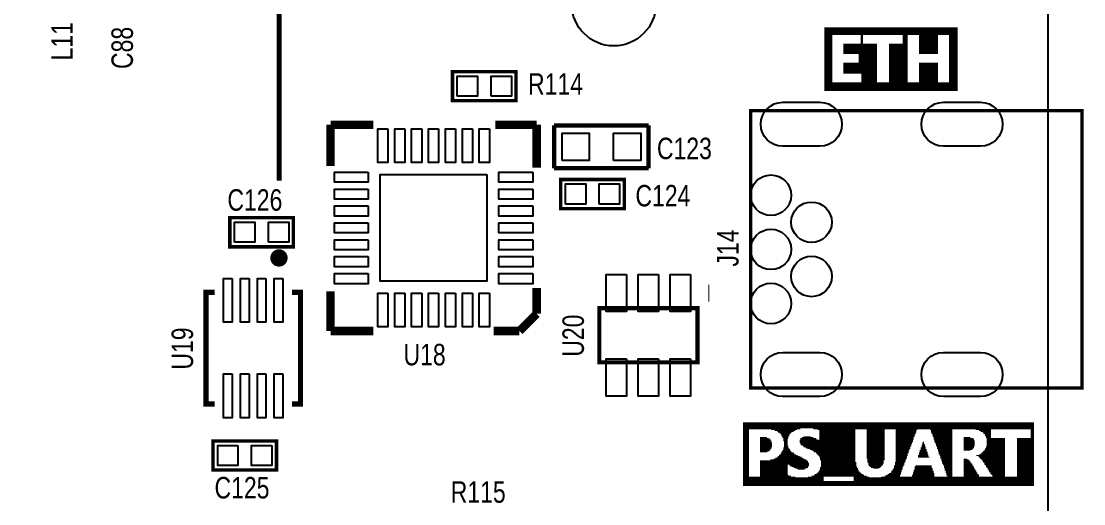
# Model space of a CAD drawing. Extents: x -92 to 135, y -31 to 116.
# Drawn here: x 103.7 to 135.11, y 36.03 to 50.3 of the extents above; entities that cross this region are included whole.
import ezdxf

# ---------------------------------------------------------------- set-up
doc = ezdxf.new("R2010")
doc.units = 0
for name, color, linetype in [('BG_OUTLINE', 2, 'CONTINUOUS'), ('MA_PEN3', 4, 'CONTINUOUS'), ('PG_SILKSCREEN_TOP', 5, 'CONTINUOUS'), ('PIN_TOP', 6, 'CONTINUOUS'), ('RD_SILKSCREEN_TOP', 7, 'CONTINUOUS')]:
    doc.layers.add(name, color=color, linetype=linetype)

msp = doc.modelspace()

# ---------------------------------------------------------------- linework, layer by layer
at = {"layer": 'BG_OUTLINE'}
msp.add_lwpolyline([(-91.76385, 79.8195), (98.226118, 79.8195), (130.236214, 79.8195), (134.049262, 79.8195), (134.049262, 22.216872), (128.969262, 22.216872), (128.969262, 12.770612), (134.049262, 12.770612), (134.049262, -18.579592), (130.236214, -18.579592), (98.226118, -18.579592), (49.035208, -18.579592, 1), (49.035208, -23.375874), (52.997608, -23.375874), (52.997608, -25.96007), (51.600608, -28.379674), (40.667686, -28.379674), (40.297608, -28.009596), (40.297608, -18.535396), (37.554408, -18.535396), (37.554408, -30.822138), (37.046154, -31.330392), (-33.161986, -31.330392)], format="xyb", dxfattribs=at)
at = {"layer": 'MA_PEN3', "const_width": 0.0254}
for points in [[(127.445262, 50.106072), (131.382262, 50.106072)], [(127.445262, 50.080672), (131.382262, 50.080672)], [(127.445262, 50.055272), (131.382262, 50.055272)], [(127.445262, 50.029872), (131.382262, 50.029872)], [(127.445262, 50.004472), (131.382262, 50.004472)], [(127.445262, 49.979072), (131.382262, 49.979072)], [(127.445262, 49.953672), (131.382262, 49.953672)], [(127.445262, 49.928272), (131.382262, 49.928272)], [(127.445262, 49.902872), (131.382262, 49.902872)], [(127.445262, 49.877472), (127.673862, 49.877472)], [(127.445262, 49.852072), (127.673862, 49.852072)], [(127.445262, 49.826672), (127.673862, 49.826672)], [(127.445262, 49.801272), (127.673862, 49.801272)], [(127.445262, 49.775872), (127.673862, 49.775872)], [(127.445262, 49.750472), (127.673862, 49.750472)], [(127.445262, 49.725072), (127.673862, 49.725072)], [(127.445262, 49.699672), (127.673862, 49.699672)], [(127.445262, 49.674272), (127.673862, 49.674272)], [(127.445262, 49.648872), (127.673862, 49.648872)], [(128.512062, 49.877472), (128.588262, 49.877472)], [(128.512062, 49.852072), (128.588262, 49.852072)], [(128.512062, 49.826672), (128.588262, 49.826672)], [(128.512062, 49.801272), (128.588262, 49.801272)], [(128.512062, 49.775872), (128.588262, 49.775872)], [(128.512062, 49.750472), (128.588262, 49.750472)], [(128.512062, 49.725072), (128.588262, 49.725072)], [(128.512062, 49.699672), (128.588262, 49.699672)], [(128.512062, 49.674272), (128.588262, 49.674272)], [(128.512062, 49.648872), (128.588262, 49.648872)], [(129.756662, 49.877472), (129.909062, 49.877472)], [(129.756662, 49.852072), (129.909062, 49.852072)], [(129.756662, 49.826672), (129.909062, 49.826672)], [(129.756662, 49.801272), (129.909062, 49.801272)], [(129.756662, 49.775872), (129.909062, 49.775872)], [(129.756662, 49.750472), (129.909062, 49.750472)], [(129.756662, 49.725072), (129.909062, 49.725072)], [(129.756662, 49.699672), (129.909062, 49.699672)], [(129.756662, 49.674272), (129.909062, 49.674272)], [(129.756662, 49.648872), (129.909062, 49.648872)], [(130.239262, 49.877472), (130.798062, 49.877472)], [(130.239262, 49.852072), (130.798062, 49.852072)], [(130.239262, 49.826672), (130.798062, 49.826672)], [(130.239262, 49.801272), (130.798062, 49.801272)], [(130.239262, 49.775872), (130.798062, 49.775872)], [(130.239262, 49.750472), (130.798062, 49.750472)], [(130.239262, 49.725072), (130.798062, 49.725072)], [(130.239262, 49.699672), (130.798062, 49.699672)], [(130.239262, 49.674272), (130.798062, 49.674272)], [(130.239262, 49.648872), (130.798062, 49.648872)], [(131.128262, 49.877472), (131.382262, 49.877472)], [(131.128262, 49.852072), (131.382262, 49.852072)], [(131.128262, 49.826672), (131.382262, 49.826672)], [(131.128262, 49.801272), (131.382262, 49.801272)], [(131.128262, 49.775872), (131.382262, 49.775872)], [(131.128262, 49.750472), (131.382262, 49.750472)], [(131.128262, 49.725072), (131.382262, 49.725072)], [(131.128262, 49.699672), (131.382262, 49.699672)], [(131.128262, 49.674272), (131.382262, 49.674272)], [(131.128262, 49.648872), (131.382262, 49.648872)], [(127.445262, 49.623472), (127.673862, 49.623472)], [(127.445262, 49.598072), (127.673862, 49.598072)], [(127.445262, 49.572672), (127.673862, 49.572672)], [(127.445262, 49.547272), (127.673862, 49.547272)], [(127.445262, 49.521872), (127.673862, 49.521872)], [(127.445262, 49.496472), (127.673862, 49.496472)], [(127.445262, 49.471072), (127.673862, 49.471072)], [(127.445262, 49.445672), (127.673862, 49.445672)], [(127.445262, 49.420272), (127.673862, 49.420272)], [(127.445262, 49.394872), (127.673862, 49.394872)], [(127.445262, 49.369472), (127.673862, 49.369472)], [(127.445262, 49.344072), (127.673862, 49.344072)], [(127.445262, 49.318672), (127.673862, 49.318672)], [(128.004062, 49.623472), (128.994662, 49.623472)], [(128.004062, 49.598072), (128.994662, 49.598072)], [(128.004062, 49.572672), (128.994662, 49.572672)], [(128.004062, 49.547272), (128.994662, 49.547272)], [(128.004062, 49.521872), (128.994662, 49.521872)], [(128.004062, 49.496472), (128.994662, 49.496472)], [(128.004062, 49.471072), (128.994662, 49.471072)], [(128.004062, 49.445672), (128.994662, 49.445672)], [(128.004062, 49.420272), (128.994662, 49.420272)], [(128.004062, 49.394872), (128.994662, 49.394872)], [(128.004062, 49.369472), (128.994662, 49.369472)], [(128.004062, 49.344072), (128.994662, 49.344072)], [(128.461262, 49.318672), (128.994662, 49.318672)], [(129.350262, 49.623472), (129.909062, 49.623472)], [(129.350262, 49.598072), (129.909062, 49.598072)], [(129.350262, 49.572672), (129.909062, 49.572672)], [(129.350262, 49.547272), (129.909062, 49.547272)], [(129.350262, 49.521872), (129.909062, 49.521872)], [(129.350262, 49.496472), (129.909062, 49.496472)], [(129.350262, 49.471072), (129.909062, 49.471072)], [(129.350262, 49.445672), (129.909062, 49.445672)], [(129.350262, 49.420272), (129.909062, 49.420272)], [(129.350262, 49.394872), (129.909062, 49.394872)], [(129.350262, 49.369472), (129.909062, 49.369472)], [(129.350262, 49.344072), (129.909062, 49.344072)], [(129.350262, 49.318672), (129.909062, 49.318672)], [(130.239262, 49.623472), (130.798062, 49.623472)], [(130.239262, 49.598072), (130.798062, 49.598072)], [(130.239262, 49.572672), (130.798062, 49.572672)], [(130.239262, 49.547272), (130.798062, 49.547272)], [(130.239262, 49.521872), (130.798062, 49.521872)], [(130.239262, 49.496472), (130.798062, 49.496472)], [(130.239262, 49.471072), (130.798062, 49.471072)], [(130.239262, 49.445672), (130.798062, 49.445672)], [(130.239262, 49.420272), (130.798062, 49.420272)], [(130.239262, 49.394872), (130.798062, 49.394872)], [(130.239262, 49.369472), (130.798062, 49.369472)], [(130.239262, 49.344072), (130.798062, 49.344072)], [(131.128262, 49.623472), (131.382262, 49.623472)], [(131.128262, 49.598072), (131.382262, 49.598072)], [(131.128262, 49.572672), (131.382262, 49.572672)], [(131.128262, 49.547272), (131.382262, 49.547272)], [(131.128262, 49.521872), (131.382262, 49.521872)], [(131.128262, 49.496472), (131.382262, 49.496472)], [(131.128262, 49.471072), (131.382262, 49.471072)], [(131.128262, 49.445672), (131.382262, 49.445672)], [(131.128262, 49.420272), (131.382262, 49.420272)], [(131.128262, 49.394872), (131.382262, 49.394872)], [(131.128262, 49.369472), (131.382262, 49.369472)], [(131.128262, 49.344072), (131.382262, 49.344072)], [(131.128262, 49.318672), (131.382262, 49.318672)], [(127.445262, 49.293272), (127.673862, 49.293272)], [(127.445262, 49.267872), (127.673862, 49.267872)], [(127.445262, 49.242472), (127.673862, 49.242472)], [(127.445262, 49.217072), (127.673862, 49.217072)], [(127.445262, 49.191672), (127.673862, 49.191672)], [(127.445262, 49.166272), (127.673862, 49.166272)], [(127.445262, 49.140872), (127.673862, 49.140872)], [(127.445262, 49.115472), (127.673862, 49.115472)], [(127.445262, 49.090072), (127.673862, 49.090072)], [(127.445262, 49.064672), (127.673862, 49.064672)], [(127.445262, 49.039272), (127.673862, 49.039272)], [(127.445262, 49.013872), (127.673862, 49.013872)], [(128.004062, 49.064672), (128.994662, 49.064672)], [(128.004062, 49.039272), (128.994662, 49.039272)], [(128.004062, 49.013872), (128.994662, 49.013872)], [(128.461262, 49.293272), (128.994662, 49.293272)], [(128.461262, 49.267872), (128.994662, 49.267872)], [(128.461262, 49.242472), (128.994662, 49.242472)], [(128.461262, 49.217072), (128.994662, 49.217072)], [(128.461262, 49.191672), (128.994662, 49.191672)], [(128.461262, 49.166272), (128.994662, 49.166272)], [(128.461262, 49.140872), (128.994662, 49.140872)], [(128.461262, 49.115472), (128.994662, 49.115472)], [(128.461262, 49.090072), (128.994662, 49.090072)], [(129.350262, 49.293272), (129.909062, 49.293272)], [(129.350262, 49.267872), (129.909062, 49.267872)], [(129.350262, 49.242472), (129.909062, 49.242472)], [(129.350262, 49.217072), (129.909062, 49.217072)], [(129.350262, 49.191672), (129.909062, 49.191672)], [(129.350262, 49.166272), (129.909062, 49.166272)], [(129.350262, 49.140872), (129.909062, 49.140872)], [(129.350262, 49.115472), (129.909062, 49.115472)], [(129.350262, 49.090072), (129.909062, 49.090072)], [(129.350262, 49.064672), (129.909062, 49.064672)], [(129.350262, 49.039272), (129.909062, 49.039272)], [(129.350262, 49.013872), (129.909062, 49.013872)], [(130.239262, 49.064672), (130.798062, 49.064672)], [(130.239262, 49.039272), (130.798062, 49.039272)], [(130.239262, 49.013872), (130.798062, 49.013872)], [(131.128262, 49.293272), (131.382262, 49.293272)], [(131.128262, 49.267872), (131.382262, 49.267872)], [(131.128262, 49.242472), (131.382262, 49.242472)], [(131.128262, 49.217072), (131.382262, 49.217072)], [(131.128262, 49.191672), (131.382262, 49.191672)], [(131.128262, 49.166272), (131.382262, 49.166272)], [(131.128262, 49.140872), (131.382262, 49.140872)], [(131.128262, 49.115472), (131.382262, 49.115472)], [(131.128262, 49.090072), (131.382262, 49.090072)], [(131.128262, 49.064672), (131.382262, 49.064672)], [(131.128262, 49.039272), (131.382262, 49.039272)], [(131.128262, 49.013872), (131.382262, 49.013872)], [(127.445262, 48.988472), (127.673862, 48.988472)], [(127.445262, 48.963072), (127.673862, 48.963072)], [(127.445262, 48.937672), (127.673862, 48.937672)], [(127.445262, 48.912272), (127.673862, 48.912272)], [(127.445262, 48.886872), (127.673862, 48.886872)], [(127.445262, 48.861472), (127.673862, 48.861472)], [(127.445262, 48.836072), (127.673862, 48.836072)], [(127.445262, 48.810672), (127.673862, 48.810672)], [(127.445262, 48.785272), (127.673862, 48.785272)], [(127.445262, 48.759872), (127.673862, 48.759872)], [(127.445262, 48.734472), (127.673862, 48.734472)], [(127.445262, 48.709072), (127.673862, 48.709072)], [(127.445262, 48.683672), (127.673862, 48.683672)], [(128.004062, 48.988472), (128.994662, 48.988472)], [(128.004062, 48.963072), (128.994662, 48.963072)], [(128.004062, 48.937672), (128.994662, 48.937672)], [(128.004062, 48.912272), (128.994662, 48.912272)], [(128.004062, 48.886872), (128.994662, 48.886872)], [(128.004062, 48.861472), (128.994662, 48.861472)], [(128.004062, 48.836072), (128.994662, 48.836072)], [(128.004062, 48.810672), (128.994662, 48.810672)], [(128.004062, 48.785272), (128.994662, 48.785272)], [(128.004062, 48.759872), (128.994662, 48.759872)], [(128.537462, 48.734472), (128.994662, 48.734472)], [(128.537462, 48.709072), (128.994662, 48.709072)], [(128.537462, 48.683672), (128.994662, 48.683672)], [(129.350262, 48.988472), (129.909062, 48.988472)], [(129.350262, 48.963072), (129.909062, 48.963072)], [(129.350262, 48.937672), (129.909062, 48.937672)], [(129.350262, 48.912272), (129.909062, 48.912272)], [(129.350262, 48.886872), (129.909062, 48.886872)], [(129.350262, 48.861472), (129.909062, 48.861472)], [(129.350262, 48.836072), (129.909062, 48.836072)], [(129.350262, 48.810672), (129.909062, 48.810672)], [(129.350262, 48.785272), (129.909062, 48.785272)], [(129.350262, 48.759872), (129.909062, 48.759872)], [(129.350262, 48.734472), (129.909062, 48.734472)], [(129.350262, 48.709072), (129.909062, 48.709072)], [(129.350262, 48.683672), (129.909062, 48.683672)], [(130.239262, 48.988472), (130.798062, 48.988472)], [(130.239262, 48.963072), (130.798062, 48.963072)], [(130.239262, 48.937672), (130.798062, 48.937672)], [(130.239262, 48.912272), (130.798062, 48.912272)], [(130.239262, 48.886872), (130.798062, 48.886872)], [(130.239262, 48.861472), (130.798062, 48.861472)], [(130.239262, 48.836072), (130.798062, 48.836072)], [(130.239262, 48.810672), (130.798062, 48.810672)], [(130.239262, 48.785272), (130.798062, 48.785272)], [(130.239262, 48.759872), (130.798062, 48.759872)], [(130.239262, 48.734472), (130.798062, 48.734472)], [(130.239262, 48.709072), (130.798062, 48.709072)], [(130.239262, 48.683672), (130.798062, 48.683672)], [(131.128262, 48.988472), (131.382262, 48.988472)], [(131.128262, 48.963072), (131.382262, 48.963072)], [(131.128262, 48.937672), (131.382262, 48.937672)], [(131.128262, 48.912272), (131.382262, 48.912272)], [(131.128262, 48.886872), (131.382262, 48.886872)], [(131.128262, 48.861472), (131.382262, 48.861472)], [(131.128262, 48.836072), (131.382262, 48.836072)], [(131.128262, 48.810672), (131.382262, 48.810672)], [(131.128262, 48.785272), (131.382262, 48.785272)], [(131.128262, 48.759872), (131.382262, 48.759872)], [(131.128262, 48.734472), (131.382262, 48.734472)], [(131.128262, 48.709072), (131.382262, 48.709072)], [(131.128262, 48.683672), (131.382262, 48.683672)], [(127.445262, 48.658272), (127.673862, 48.658272)], [(127.445262, 48.632872), (127.673862, 48.632872)], [(127.445262, 48.607472), (127.673862, 48.607472)], [(127.445262, 48.582072), (127.673862, 48.582072)], [(127.445262, 48.556672), (127.673862, 48.556672)], [(127.445262, 48.531272), (127.673862, 48.531272)], [(127.445262, 48.505872), (127.673862, 48.505872)], [(127.445262, 48.480472), (131.382262, 48.480472)], [(127.445262, 48.455072), (131.382262, 48.455072)], [(127.445262, 48.429672), (131.382262, 48.429672)], [(127.445262, 48.404272), (131.382262, 48.404272)], [(127.445262, 48.378872), (131.382262, 48.378872)], [(128.537462, 48.658272), (128.994662, 48.658272)], [(128.537462, 48.632872), (128.994662, 48.632872)], [(128.537462, 48.607472), (128.994662, 48.607472)], [(128.537462, 48.582072), (128.994662, 48.582072)], [(128.537462, 48.556672), (128.994662, 48.556672)], [(128.537462, 48.531272), (128.994662, 48.531272)], [(128.537462, 48.505872), (128.994662, 48.505872)], [(129.350262, 48.658272), (129.909062, 48.658272)], [(129.350262, 48.632872), (129.909062, 48.632872)], [(129.350262, 48.607472), (129.909062, 48.607472)], [(129.350262, 48.582072), (129.909062, 48.582072)], [(129.350262, 48.556672), (129.909062, 48.556672)], [(129.350262, 48.531272), (129.909062, 48.531272)], [(129.350262, 48.505872), (129.909062, 48.505872)], [(130.239262, 48.658272), (130.798062, 48.658272)], [(130.239262, 48.632872), (130.798062, 48.632872)], [(130.239262, 48.607472), (130.798062, 48.607472)], [(130.239262, 48.582072), (130.798062, 48.582072)], [(130.239262, 48.556672), (130.798062, 48.556672)], [(130.239262, 48.531272), (130.798062, 48.531272)], [(130.239262, 48.505872), (130.798062, 48.505872)], [(131.128262, 48.658272), (131.382262, 48.658272)], [(131.128262, 48.632872), (131.382262, 48.632872)], [(131.128262, 48.607472), (131.382262, 48.607472)], [(131.128262, 48.582072), (131.382262, 48.582072)], [(131.128262, 48.556672), (131.382262, 48.556672)], [(131.128262, 48.531272), (131.382262, 48.531272)], [(131.128262, 48.505872), (131.382262, 48.505872)], [(127.445262, 48.353472), (131.382262, 48.353472)], [(127.445262, 48.328072), (131.382262, 48.328072)], [(127.445262, 48.302672), (131.382262, 48.302672)], [(127.445262, 48.277272), (131.382262, 48.277272)], [(127.445262, 48.251872), (131.382262, 48.251872)], [(125.032262, 38.422072), (133.642862, 38.422072)], [(125.032262, 38.396672), (133.642862, 38.396672)], [(125.032262, 38.371272), (133.642862, 38.371272)], [(125.032262, 38.345872), (133.642862, 38.345872)], [(125.032262, 38.320472), (133.642862, 38.320472)], [(125.032262, 38.295072), (133.642862, 38.295072)], [(125.032262, 38.269672), (133.642862, 38.269672)], [(125.032262, 38.244272), (126.734062, 38.244272)], [(125.032262, 38.218872), (125.210062, 38.218872)], [(125.032262, 38.193472), (125.210062, 38.193472)], [(125.032262, 38.168072), (125.210062, 38.168072)], [(125.032262, 38.142672), (125.210062, 38.142672)], [(125.032262, 38.117272), (125.210062, 38.117272)], [(125.032262, 38.091872), (125.210062, 38.091872)], [(125.032262, 38.066472), (125.210062, 38.066472)], [(125.032262, 38.041072), (125.210062, 38.041072)], [(125.032262, 38.015672), (125.210062, 38.015672)], [(125.870462, 38.218872), (126.632462, 38.218872)], [(125.972062, 38.193472), (126.581662, 38.193472)], [(126.048262, 38.168072), (126.530862, 38.168072)], [(126.073662, 38.142672), (126.480062, 38.142672)], [(126.124462, 38.117272), (126.454662, 38.117272)], [(126.149862, 38.091872), (126.429262, 38.091872)], [(126.175262, 38.066472), (126.403862, 38.066472)], [(126.175262, 38.041072), (126.403862, 38.041072)], [(126.200662, 38.015672), (126.378462, 38.015672)], [(126.835662, 38.015672), (127.038862, 38.015672)], [(127.115062, 38.244272), (133.642862, 38.244272)], [(127.242062, 38.218872), (128.359662, 38.218872)], [(127.292862, 38.193472), (128.359662, 38.193472)], [(127.292862, 38.168072), (128.359662, 38.168072)], [(127.292862, 38.142672), (128.359662, 38.142672)], [(127.292862, 38.117272), (128.359662, 38.117272)], [(127.292862, 38.091872), (128.359662, 38.091872)], [(127.292862, 38.066472), (128.359662, 38.066472)], [(127.292862, 38.041072), (128.359662, 38.041072)], [(127.292862, 38.015672), (128.359662, 38.015672)], [(128.689862, 38.218872), (129.223262, 38.218872)], [(128.689862, 38.193472), (129.223262, 38.193472)], [(128.689862, 38.168072), (129.223262, 38.168072)], [(128.689862, 38.142672), (129.223262, 38.142672)], [(128.689862, 38.117272), (129.223262, 38.117272)], [(128.689862, 38.091872), (129.223262, 38.091872)], [(128.689862, 38.066472), (129.223262, 38.066472)], [(128.689862, 38.041072), (129.223262, 38.041072)], [(128.689862, 38.015672), (129.223262, 38.015672)], [(129.553462, 38.218872), (130.188462, 38.218872)], [(129.553462, 38.193472), (130.163062, 38.193472)], [(129.553462, 38.168072), (130.163062, 38.168072)], [(129.553462, 38.142672), (130.163062, 38.142672)], [(129.553462, 38.117272), (130.137662, 38.117272)], [(129.553462, 38.091872), (130.137662, 38.091872)], [(129.553462, 38.066472), (130.112262, 38.066472)], [(129.553462, 38.041072), (130.112262, 38.041072)], [(129.553462, 38.015672), (130.112262, 38.015672)], [(130.569462, 38.218872), (131.229862, 38.218872)], [(130.594862, 38.193472), (131.229862, 38.193472)], [(130.594862, 38.168072), (131.229862, 38.168072)], [(130.594862, 38.142672), (131.229862, 38.142672)], [(130.620262, 38.117272), (131.229862, 38.117272)], [(130.620262, 38.091872), (131.229862, 38.091872)], [(130.645662, 38.066472), (131.229862, 38.066472)], [(130.645662, 38.041072), (131.229862, 38.041072)], [(130.645662, 38.015672), (131.229862, 38.015672)], [(131.915662, 38.218872), (132.372862, 38.218872)], [(132.017262, 38.193472), (132.372862, 38.193472)], [(132.068062, 38.168072), (132.372862, 38.168072)], [(132.118862, 38.142672), (132.372862, 38.142672)], [(132.144262, 38.117272), (132.372862, 38.117272)], [(132.169662, 38.091872), (132.372862, 38.091872)], [(132.195062, 38.066472), (132.372862, 38.066472)], [(132.195062, 38.041072), (132.372862, 38.041072)], [(132.220462, 38.015672), (132.372862, 38.015672)], [(133.541262, 38.218872), (133.642862, 38.218872)], [(133.541262, 38.193472), (133.642862, 38.193472)], [(133.541262, 38.168072), (133.642862, 38.168072)], [(133.541262, 38.142672), (133.642862, 38.142672)], [(133.541262, 38.117272), (133.642862, 38.117272)], [(133.541262, 38.091872), (133.642862, 38.091872)], [(133.541262, 38.066472), (133.642862, 38.066472)], [(133.541262, 38.041072), (133.642862, 38.041072)], [(133.541262, 38.015672), (133.642862, 38.015672)], [(125.032262, 37.990272), (125.210062, 37.990272)], [(125.032262, 37.964872), (125.210062, 37.964872)], [(125.032262, 37.939472), (125.210062, 37.939472)], [(125.032262, 37.914072), (125.210062, 37.914072)], [(125.032262, 37.888672), (125.210062, 37.888672)], [(125.032262, 37.863272), (125.210062, 37.863272)], [(125.032262, 37.837872), (125.210062, 37.837872)], [(125.032262, 37.812472), (125.210062, 37.812472)], [(125.032262, 37.787072), (125.210062, 37.787072)], [(125.032262, 37.761672), (125.210062, 37.761672)], [(125.032262, 37.736272), (125.210062, 37.736272)], [(125.032262, 37.710872), (125.210062, 37.710872)], [(125.540262, 37.990272), (125.743462, 37.990272)], [(125.540262, 37.964872), (125.794262, 37.964872)], [(125.540262, 37.939472), (125.845062, 37.939472)], [(125.540262, 37.914072), (125.845062, 37.914072)], [(125.540262, 37.888672), (125.870462, 37.888672)], [(125.540262, 37.863272), (125.870462, 37.863272)], [(125.540262, 37.837872), (125.895862, 37.837872)], [(125.540262, 37.812472), (125.895862, 37.812472)], [(125.540262, 37.787072), (125.895862, 37.787072)], [(125.540262, 37.761672), (125.895862, 37.761672)], [(125.540262, 37.736272), (125.895862, 37.736272)], [(125.540262, 37.710872), (125.895862, 37.710872)], [(126.200662, 37.990272), (126.378462, 37.990272)], [(126.226062, 37.964872), (126.378462, 37.964872)], [(126.226062, 37.939472), (126.353062, 37.939472)], [(126.226062, 37.914072), (126.353062, 37.914072)], [(126.226062, 37.888672), (126.353062, 37.888672)], [(126.251462, 37.863272), (126.353062, 37.863272)], [(126.251462, 37.837872), (126.353062, 37.837872)], [(126.251462, 37.812472), (126.353062, 37.812472)], [(126.251462, 37.787072), (126.353062, 37.787072)], [(126.251462, 37.761672), (126.353062, 37.761672)], [(126.251462, 37.736272), (126.378462, 37.736272)], [(126.251462, 37.710872), (126.378462, 37.710872)], [(126.708662, 37.914072), (128.359662, 37.914072)], [(126.708662, 37.888672), (128.359662, 37.888672)], [(126.708662, 37.863272), (128.359662, 37.863272)], [(126.708662, 37.837872), (128.359662, 37.837872)], [(126.734062, 37.964872), (127.191262, 37.964872)], [(126.734062, 37.939472), (127.216662, 37.939472)], [(126.734062, 37.812472), (128.359662, 37.812472)], [(126.734062, 37.787072), (128.359662, 37.787072)], [(126.759462, 37.761672), (128.359662, 37.761672)], [(126.784862, 37.990272), (127.115062, 37.990272)], [(126.810262, 37.736272), (128.359662, 37.736272)], [(126.835662, 37.710872), (128.359662, 37.710872)], [(127.292862, 37.990272), (128.359662, 37.990272)], [(127.292862, 37.964872), (128.359662, 37.964872)], [(127.292862, 37.939472), (128.359662, 37.939472)], [(128.689862, 37.990272), (129.223262, 37.990272)], [(128.689862, 37.964872), (129.223262, 37.964872)], [(128.689862, 37.939472), (129.223262, 37.939472)], [(128.689862, 37.914072), (129.223262, 37.914072)], [(128.689862, 37.888672), (129.223262, 37.888672)], [(128.689862, 37.863272), (129.223262, 37.863272)], [(128.689862, 37.837872), (129.223262, 37.837872)], [(128.689862, 37.812472), (129.223262, 37.812472)], [(128.689862, 37.787072), (129.223262, 37.787072)], [(128.689862, 37.761672), (129.223262, 37.761672)], [(128.689862, 37.736272), (129.223262, 37.736272)], [(128.689862, 37.710872), (129.223262, 37.710872)], [(129.553462, 37.990272), (130.086862, 37.990272)], [(129.553462, 37.964872), (130.086862, 37.964872)], [(129.553462, 37.939472), (130.086862, 37.939472)], [(129.553462, 37.914072), (130.061462, 37.914072)], [(129.553462, 37.888672), (130.061462, 37.888672)], [(129.553462, 37.863272), (130.061462, 37.863272)], [(129.553462, 37.837872), (130.036062, 37.837872)], [(129.553462, 37.812472), (130.036062, 37.812472)], [(129.553462, 37.787072), (130.010662, 37.787072)], [(129.553462, 37.761672), (130.010662, 37.761672)], [(129.553462, 37.736272), (130.010662, 37.736272)], [(129.553462, 37.710872), (129.985262, 37.710872)], [(130.315462, 37.761672), (130.417062, 37.761672)], [(130.315462, 37.736272), (130.417062, 37.736272)], [(130.315462, 37.710872), (130.442462, 37.710872)], [(130.340862, 37.837872), (130.391662, 37.837872)], [(130.340862, 37.812472), (130.391662, 37.812472)], [(130.340862, 37.787072), (130.417062, 37.787072)], [(130.366262, 37.863272), (130.391662, 37.863272)], [(130.671062, 37.990272), (131.229862, 37.990272)], [(130.671062, 37.964872), (131.229862, 37.964872)], [(130.671062, 37.939472), (131.229862, 37.939472)], [(130.696462, 37.914072), (131.229862, 37.914072)], [(130.696462, 37.888672), (131.229862, 37.888672)], [(130.696462, 37.863272), (131.229862, 37.863272)], [(130.721862, 37.837872), (131.229862, 37.837872)], [(130.721862, 37.812472), (131.229862, 37.812472)], [(130.747262, 37.787072), (131.229862, 37.787072)], [(130.747262, 37.761672), (131.229862, 37.761672)], [(130.747262, 37.736272), (131.229862, 37.736272)], [(130.772662, 37.710872), (131.229862, 37.710872)], [(131.560062, 37.990272), (131.763262, 37.990272)], [(131.560062, 37.964872), (131.839462, 37.964872)], [(131.560062, 37.939472), (131.864862, 37.939472)], [(131.560062, 37.914072), (131.864862, 37.914072)], [(131.560062, 37.888672), (131.890262, 37.888672)], [(131.560062, 37.863272), (131.890262, 37.863272)], [(131.560062, 37.837872), (131.890262, 37.837872)], [(131.560062, 37.812472), (131.890262, 37.812472)], [(131.560062, 37.787072), (131.890262, 37.787072)], [(131.560062, 37.761672), (131.890262, 37.761672)], [(131.560062, 37.736272), (131.890262, 37.736272)], [(131.560062, 37.710872), (131.864862, 37.710872)], [(132.220462, 37.990272), (132.372862, 37.990272)], [(132.220462, 37.710872), (132.779262, 37.710872)], [(132.245862, 37.964872), (132.779262, 37.964872)], [(132.245862, 37.939472), (132.779262, 37.939472)], [(132.245862, 37.914072), (132.779262, 37.914072)], [(132.245862, 37.888672), (132.779262, 37.888672)], [(132.245862, 37.863272), (132.779262, 37.863272)], [(132.245862, 37.837872), (132.779262, 37.837872)], [(132.245862, 37.812472), (132.779262, 37.812472)], [(132.245862, 37.787072), (132.779262, 37.787072)], [(132.245862, 37.761672), (132.779262, 37.761672)], [(132.245862, 37.736272), (132.779262, 37.736272)], [(133.134862, 37.964872), (133.642862, 37.964872)], [(133.134862, 37.939472), (133.642862, 37.939472)], [(133.134862, 37.914072), (133.642862, 37.914072)], [(133.134862, 37.888672), (133.642862, 37.888672)], [(133.134862, 37.863272), (133.642862, 37.863272)], [(133.134862, 37.837872), (133.642862, 37.837872)], [(133.134862, 37.812472), (133.642862, 37.812472)], [(133.134862, 37.787072), (133.642862, 37.787072)], [(133.134862, 37.761672), (133.642862, 37.761672)], [(133.134862, 37.736272), (133.642862, 37.736272)], [(133.134862, 37.710872), (133.642862, 37.710872)], [(133.541262, 37.990272), (133.642862, 37.990272)], [(125.032262, 37.685472), (125.210062, 37.685472)], [(125.032262, 37.660072), (125.210062, 37.660072)], [(125.032262, 37.634672), (125.210062, 37.634672)], [(125.032262, 37.609272), (125.210062, 37.609272)], [(125.032262, 37.583872), (125.210062, 37.583872)], [(125.032262, 37.558472), (125.210062, 37.558472)], [(125.032262, 37.533072), (125.210062, 37.533072)], [(125.032262, 37.507672), (125.210062, 37.507672)], [(125.032262, 37.482272), (125.210062, 37.482272)], [(125.032262, 37.456872), (125.210062, 37.456872)], [(125.032262, 37.431472), (125.210062, 37.431472)], [(125.032262, 37.406072), (125.210062, 37.406072)], [(125.032262, 37.380672), (125.210062, 37.380672)], [(125.540262, 37.685472), (125.870462, 37.685472)], [(125.540262, 37.660072), (125.870462, 37.660072)], [(125.540262, 37.634672), (125.845062, 37.634672)], [(125.540262, 37.609272), (125.845062, 37.609272)], [(125.540262, 37.583872), (125.794262, 37.583872)], [(125.540262, 37.558472), (125.743462, 37.558472)], [(125.997462, 37.380672), (126.810262, 37.380672)], [(126.048262, 37.406072), (126.759462, 37.406072)], [(126.073662, 37.431472), (126.708662, 37.431472)], [(126.099062, 37.456872), (126.657862, 37.456872)], [(126.124462, 37.482272), (126.607062, 37.482272)], [(126.149862, 37.507672), (126.556262, 37.507672)], [(126.175262, 37.558472), (126.480062, 37.558472)], [(126.175262, 37.533072), (126.530862, 37.533072)], [(126.200662, 37.609272), (126.429262, 37.609272)], [(126.200662, 37.583872), (126.454662, 37.583872)], [(126.226062, 37.685472), (126.378462, 37.685472)], [(126.226062, 37.660072), (126.403862, 37.660072)], [(126.226062, 37.634672), (126.429262, 37.634672)], [(126.886462, 37.685472), (128.359662, 37.685472)], [(126.937262, 37.660072), (128.359662, 37.660072)], [(127.013462, 37.634672), (128.359662, 37.634672)], [(127.064262, 37.609272), (128.359662, 37.609272)], [(127.115062, 37.583872), (128.359662, 37.583872)], [(127.140462, 37.558472), (128.359662, 37.558472)], [(127.191262, 37.533072), (128.359662, 37.533072)], [(127.216662, 37.507672), (128.359662, 37.507672)], [(127.242062, 37.482272), (128.359662, 37.482272)], [(127.267462, 37.456872), (128.359662, 37.456872)], [(127.292862, 37.431472), (128.359662, 37.431472)], [(127.292862, 37.406072), (128.359662, 37.406072)], [(127.318262, 37.380672), (128.359662, 37.380672)], [(128.689862, 37.685472), (129.223262, 37.685472)], [(128.689862, 37.660072), (129.223262, 37.660072)], [(128.689862, 37.634672), (129.223262, 37.634672)], [(128.689862, 37.609272), (129.223262, 37.609272)], [(128.689862, 37.583872), (129.223262, 37.583872)], [(128.689862, 37.558472), (129.223262, 37.558472)], [(128.689862, 37.533072), (129.223262, 37.533072)], [(128.689862, 37.507672), (129.223262, 37.507672)], [(128.689862, 37.482272), (129.223262, 37.482272)], [(128.689862, 37.456872), (129.223262, 37.456872)], [(128.689862, 37.431472), (129.223262, 37.431472)], [(128.689862, 37.406072), (129.223262, 37.406072)], [(128.689862, 37.380672), (129.223262, 37.380672)], [(129.553462, 37.685472), (129.985262, 37.685472)], [(129.553462, 37.660072), (129.985262, 37.660072)], [(129.553462, 37.634672), (129.959862, 37.634672)], [(129.553462, 37.609272), (129.959862, 37.609272)], [(129.553462, 37.583872), (129.934462, 37.583872)], [(129.553462, 37.558472), (129.934462, 37.558472)], [(129.553462, 37.533072), (129.934462, 37.533072)], [(129.553462, 37.507672), (129.909062, 37.507672)], [(129.553462, 37.482272), (129.909062, 37.482272)], [(129.553462, 37.456872), (129.909062, 37.456872)], [(129.553462, 37.431472), (129.883662, 37.431472)], [(129.553462, 37.406072), (129.883662, 37.406072)], [(129.553462, 37.380672), (129.883662, 37.380672)], [(130.213862, 37.456872), (130.518662, 37.456872)], [(130.213862, 37.431472), (130.518662, 37.431472)], [(130.213862, 37.406072), (130.544062, 37.406072)], [(130.239262, 37.533072), (130.493262, 37.533072)], [(130.239262, 37.507672), (130.493262, 37.507672)], [(130.239262, 37.482272), (130.518662, 37.482272)], [(130.264662, 37.609272), (130.467862, 37.609272)], [(130.264662, 37.583872), (130.467862, 37.583872)], [(130.264662, 37.558472), (130.493262, 37.558472)], [(130.290062, 37.685472), (130.442462, 37.685472)], [(130.290062, 37.660072), (130.442462, 37.660072)], [(130.290062, 37.634672), (130.467862, 37.634672)], [(130.772662, 37.685472), (131.229862, 37.685472)], [(130.772662, 37.660072), (131.229862, 37.660072)], [(130.798062, 37.634672), (131.229862, 37.634672)], [(130.798062, 37.609272), (131.229862, 37.609272)], [(130.798062, 37.583872), (131.229862, 37.583872)], [(130.823462, 37.558472), (131.229862, 37.558472)], [(130.823462, 37.533072), (131.229862, 37.533072)], [(130.823462, 37.507672), (131.229862, 37.507672)], [(130.848862, 37.482272), (131.229862, 37.482272)], [(130.848862, 37.456872), (131.229862, 37.456872)], [(130.874262, 37.431472), (131.229862, 37.431472)], [(130.874262, 37.406072), (131.229862, 37.406072)], [(130.874262, 37.380672), (131.229862, 37.380672)], [(131.560062, 37.685472), (131.864862, 37.685472)], [(131.560062, 37.660072), (131.839462, 37.660072)], [(131.560062, 37.634672), (131.814062, 37.634672)], [(131.560062, 37.609272), (131.763262, 37.609272)], [(131.941062, 37.456872), (132.779262, 37.456872)], [(131.991862, 37.431472), (132.779262, 37.431472)], [(132.017262, 37.482272), (132.779262, 37.482272)], [(132.017262, 37.406072), (132.779262, 37.406072)], [(132.042662, 37.380672), (132.779262, 37.380672)], [(132.068062, 37.507672), (132.779262, 37.507672)], [(132.093462, 37.533072), (132.779262, 37.533072)], [(132.118862, 37.558472), (132.779262, 37.558472)], [(132.144262, 37.583872), (132.779262, 37.583872)], [(132.169662, 37.609272), (132.779262, 37.609272)], [(132.195062, 37.660072), (132.779262, 37.660072)], [(132.195062, 37.634672), (132.779262, 37.634672)], [(132.220462, 37.685472), (132.779262, 37.685472)], [(133.134862, 37.685472), (133.642862, 37.685472)], [(133.134862, 37.660072), (133.642862, 37.660072)], [(133.134862, 37.634672), (133.642862, 37.634672)], [(133.134862, 37.609272), (133.642862, 37.609272)], [(133.134862, 37.583872), (133.642862, 37.583872)], [(133.134862, 37.558472), (133.642862, 37.558472)], [(133.134862, 37.533072), (133.642862, 37.533072)], [(133.134862, 37.507672), (133.642862, 37.507672)], [(133.134862, 37.482272), (133.642862, 37.482272)], [(133.134862, 37.456872), (133.642862, 37.456872)], [(133.134862, 37.431472), (133.642862, 37.431472)], [(133.134862, 37.406072), (133.642862, 37.406072)], [(133.134862, 37.380672), (133.642862, 37.380672)], [(125.032262, 37.355272), (125.210062, 37.355272)], [(125.032262, 37.329872), (125.210062, 37.329872)], [(125.032262, 37.304472), (125.210062, 37.304472)], [(125.032262, 37.279072), (125.210062, 37.279072)], [(125.032262, 37.253672), (125.210062, 37.253672)], [(125.032262, 37.228272), (125.210062, 37.228272)], [(125.032262, 37.202872), (125.210062, 37.202872)], [(125.032262, 37.177472), (125.210062, 37.177472)], [(125.032262, 37.152072), (125.210062, 37.152072)], [(125.032262, 37.126672), (125.210062, 37.126672)], [(125.032262, 37.101272), (125.210062, 37.101272)], [(125.032262, 37.075872), (125.210062, 37.075872)], [(125.540262, 37.304472), (126.937262, 37.304472)], [(125.540262, 37.279072), (126.962662, 37.279072)], [(125.540262, 37.253672), (126.962662, 37.253672)], [(125.540262, 37.228272), (126.988062, 37.228272)], [(125.540262, 37.202872), (126.988062, 37.202872)], [(125.540262, 37.177472), (126.353062, 37.177472)], [(125.540262, 37.152072), (126.353062, 37.152072)], [(125.540262, 37.126672), (126.353062, 37.126672)], [(125.540262, 37.101272), (126.353062, 37.101272)], [(125.540262, 37.075872), (126.353062, 37.075872)], [(125.845062, 37.329872), (126.911862, 37.329872)], [(125.946662, 37.355272), (126.861062, 37.355272)], [(126.403862, 37.177472), (126.988062, 37.177472)], [(126.429262, 37.152072), (126.988062, 37.152072)], [(126.480062, 37.126672), (126.962662, 37.126672)], [(126.530862, 37.101272), (126.962662, 37.101272)], [(126.581662, 37.075872), (126.911862, 37.075872)], [(127.318262, 37.355272), (128.359662, 37.355272)], [(127.318262, 37.329872), (128.359662, 37.329872)], [(127.318262, 37.101272), (128.410462, 37.101272)], [(127.318262, 37.075872), (128.435862, 37.075872)], [(127.343662, 37.304472), (128.359662, 37.304472)], [(127.343662, 37.279072), (128.359662, 37.279072)], [(127.343662, 37.253672), (128.385062, 37.253672)], [(127.343662, 37.228272), (128.385062, 37.228272)], [(127.343662, 37.202872), (128.385062, 37.202872)], [(127.343662, 37.177472), (128.385062, 37.177472)], [(127.343662, 37.152072), (128.385062, 37.152072)], [(127.343662, 37.126672), (128.410462, 37.126672)], [(128.715262, 37.355272), (129.223262, 37.355272)], [(128.715262, 37.329872), (129.223262, 37.329872)], [(128.715262, 37.304472), (129.197862, 37.304472)], [(128.715262, 37.279072), (129.197862, 37.279072)], [(128.715262, 37.253672), (129.197862, 37.253672)], [(128.740662, 37.228272), (129.197862, 37.228272)], [(128.740662, 37.202872), (129.172462, 37.202872)], [(128.740662, 37.177472), (129.172462, 37.177472)], [(128.766062, 37.152072), (129.147062, 37.152072)], [(128.791462, 37.126672), (129.121662, 37.126672)], [(128.816862, 37.101272), (129.096262, 37.101272)], [(128.893062, 37.075872), (129.045462, 37.075872)], [(129.477262, 37.075872), (129.756662, 37.075872)], [(129.502662, 37.152072), (129.782062, 37.152072)], [(129.502662, 37.126672), (129.782062, 37.126672)], [(129.502662, 37.101272), (129.756662, 37.101272)], [(129.528062, 37.253672), (129.832862, 37.253672)], [(129.528062, 37.228272), (129.807462, 37.228272)], [(129.528062, 37.202872), (129.807462, 37.202872)], [(129.528062, 37.177472), (129.807462, 37.177472)], [(129.553462, 37.355272), (129.858262, 37.355272)], [(129.553462, 37.329872), (129.858262, 37.329872)], [(129.553462, 37.304472), (129.832862, 37.304472)], [(129.553462, 37.279072), (129.832862, 37.279072)], [(130.112262, 37.126672), (130.620262, 37.126672)], [(130.112262, 37.101272), (130.620262, 37.101272)], [(130.112262, 37.075872), (130.645662, 37.075872)], [(130.137662, 37.152072), (130.620262, 37.152072)], [(130.899662, 37.355272), (131.229862, 37.355272)], [(130.899662, 37.329872), (131.229862, 37.329872)], [(130.899662, 37.304472), (131.229862, 37.304472)], [(130.925062, 37.279072), (131.229862, 37.279072)], [(130.925062, 37.253672), (131.229862, 37.253672)], [(130.925062, 37.228272), (131.229862, 37.228272)], [(130.950462, 37.202872), (131.229862, 37.202872)], [(130.950462, 37.177472), (131.229862, 37.177472)], [(130.975862, 37.152072), (131.229862, 37.152072)], [(130.975862, 37.126672), (131.229862, 37.126672)], [(130.975862, 37.101272), (131.229862, 37.101272)], [(131.001262, 37.075872), (131.229862, 37.075872)], [(131.560062, 37.355272), (131.661662, 37.355272)], [(131.560062, 37.329872), (131.712462, 37.329872)], [(131.560062, 37.304472), (131.737862, 37.304472)], [(131.560062, 37.279072), (131.763262, 37.279072)], [(131.560062, 37.253672), (131.763262, 37.253672)], [(131.560062, 37.228272), (131.788662, 37.228272)], [(131.560062, 37.202872), (131.814062, 37.202872)], [(131.560062, 37.177472), (131.814062, 37.177472)], [(131.560062, 37.152072), (131.839462, 37.152072)], [(131.560062, 37.126672), (131.864862, 37.126672)], [(131.560062, 37.101272), (131.864862, 37.101272)], [(131.560062, 37.075872), (131.890262, 37.075872)], [(132.068062, 37.355272), (132.779262, 37.355272)], [(132.093462, 37.329872), (132.779262, 37.329872)], [(132.118862, 37.304472), (132.779262, 37.304472)], [(132.118862, 37.279072), (132.779262, 37.279072)], [(132.144262, 37.253672), (132.779262, 37.253672)], [(132.169662, 37.228272), (132.779262, 37.228272)], [(132.169662, 37.202872), (132.779262, 37.202872)], [(132.195062, 37.177472), (132.779262, 37.177472)], [(132.220462, 37.152072), (132.779262, 37.152072)], [(132.220462, 37.126672), (132.779262, 37.126672)], [(132.245862, 37.101272), (132.779262, 37.101272)], [(132.271262, 37.075872), (132.779262, 37.075872)], [(133.134862, 37.355272), (133.642862, 37.355272)], [(133.134862, 37.329872), (133.642862, 37.329872)], [(133.134862, 37.304472), (133.642862, 37.304472)], [(133.134862, 37.279072), (133.642862, 37.279072)], [(133.134862, 37.253672), (133.642862, 37.253672)], [(133.134862, 37.228272), (133.642862, 37.228272)], [(133.134862, 37.202872), (133.642862, 37.202872)], [(133.134862, 37.177472), (133.642862, 37.177472)], [(133.134862, 37.152072), (133.642862, 37.152072)], [(133.134862, 37.126672), (133.642862, 37.126672)], [(133.134862, 37.101272), (133.642862, 37.101272)], [(133.134862, 37.075872), (133.642862, 37.075872)], [(125.032262, 37.050472), (125.210062, 37.050472)], [(125.032262, 37.025072), (125.210062, 37.025072)], [(125.032262, 36.999672), (125.210062, 36.999672)], [(125.032262, 36.974272), (125.210062, 36.974272)], [(125.032262, 36.948872), (125.210062, 36.948872)], [(125.032262, 36.923472), (125.210062, 36.923472)], [(125.032262, 36.898072), (125.210062, 36.898072)], [(125.032262, 36.872672), (125.210062, 36.872672)], [(125.032262, 36.847272), (125.210062, 36.847272)], [(125.032262, 36.821872), (126.581662, 36.821872)], [(125.032262, 36.796472), (127.419862, 36.796472)], [(125.032262, 36.771072), (127.419862, 36.771072)], [(125.032262, 36.745672), (127.419862, 36.745672)], [(125.540262, 37.050472), (126.353062, 37.050472)], [(125.540262, 37.025072), (126.353062, 37.025072)], [(125.540262, 36.999672), (126.353062, 36.999672)], [(125.540262, 36.974272), (126.353062, 36.974272)], [(125.540262, 36.948872), (126.353062, 36.948872)], [(125.540262, 36.923472), (126.353062, 36.923472)], [(125.540262, 36.898072), (126.353062, 36.898072)], [(125.540262, 36.872672), (126.378462, 36.872672)], [(125.540262, 36.847272), (126.454662, 36.847272)], [(126.657862, 37.050472), (126.861062, 37.050472)], [(126.962662, 36.821872), (127.419862, 36.821872)], [(127.064262, 36.847272), (128.689862, 36.847272)], [(127.140462, 36.872672), (128.613662, 36.872672)], [(127.165862, 36.898072), (128.588262, 36.898072)], [(127.216662, 36.923472), (128.537462, 36.923472)], [(127.242062, 36.948872), (128.512062, 36.948872)], [(127.267462, 36.974272), (128.486662, 36.974272)], [(127.292862, 37.025072), (128.461262, 37.025072)], [(127.292862, 36.999672), (128.461262, 36.999672)], [(127.318262, 37.050472), (128.435862, 37.050472)], [(128.308862, 36.821872), (128.766062, 36.821872)], [(128.308862, 36.796472), (133.642862, 36.796472)], [(128.308862, 36.771072), (133.642862, 36.771072)], [(128.308862, 36.745672), (133.642862, 36.745672)], [(129.121662, 36.821872), (133.642862, 36.821872)], [(129.223262, 36.847272), (129.680462, 36.847272)], [(129.274062, 36.872672), (129.680462, 36.872672)], [(129.324862, 36.898072), (129.705862, 36.898072)], [(129.350262, 36.923472), (129.705862, 36.923472)], [(129.401062, 36.948872), (129.705862, 36.948872)], [(129.426462, 36.999672), (129.731262, 36.999672)], [(129.426462, 36.974272), (129.731262, 36.974272)], [(129.451862, 37.025072), (129.731262, 37.025072)], [(129.477262, 37.050472), (129.756662, 37.050472)], [(130.036062, 36.872672), (130.696462, 36.872672)], [(130.036062, 36.847272), (130.696462, 36.847272)], [(130.061462, 36.948872), (130.671062, 36.948872)], [(130.061462, 36.923472), (130.696462, 36.923472)], [(130.061462, 36.898072), (130.696462, 36.898072)], [(130.086862, 37.025072), (130.645662, 37.025072)], [(130.086862, 36.999672), (130.671062, 36.999672)], [(130.086862, 36.974272), (130.671062, 36.974272)], [(130.112262, 37.050472), (130.645662, 37.050472)], [(131.001262, 37.050472), (131.229862, 37.050472)], [(131.001262, 37.025072), (131.229862, 37.025072)], [(131.026662, 36.999672), (131.229862, 36.999672)], [(131.026662, 36.974272), (131.229862, 36.974272)], [(131.026662, 36.948872), (131.229862, 36.948872)], [(131.052062, 36.923472), (131.229862, 36.923472)], [(131.052062, 36.898072), (131.229862, 36.898072)], [(131.052062, 36.872672), (131.229862, 36.872672)], [(131.077462, 36.847272), (131.229862, 36.847272)], [(131.560062, 37.050472), (131.890262, 37.050472)], [(131.560062, 37.025072), (131.915662, 37.025072)], [(131.560062, 36.999672), (131.941062, 36.999672)], [(131.560062, 36.974272), (131.941062, 36.974272)], [(131.560062, 36.948872), (131.966462, 36.948872)], [(131.560062, 36.923472), (131.966462, 36.923472)], [(131.560062, 36.898072), (131.991862, 36.898072)], [(131.560062, 36.872672), (132.017262, 36.872672)], [(131.560062, 36.847272), (132.017262, 36.847272)], [(132.271262, 37.050472), (132.779262, 37.050472)], [(132.296662, 37.025072), (132.779262, 37.025072)], [(132.296662, 36.999672), (132.779262, 36.999672)], [(132.322062, 36.974272), (132.779262, 36.974272)], [(132.347462, 36.948872), (132.779262, 36.948872)], [(132.347462, 36.923472), (132.779262, 36.923472)], [(132.372862, 36.898072), (132.779262, 36.898072)], [(132.398262, 36.872672), (132.779262, 36.872672)], [(132.423662, 36.847272), (132.779262, 36.847272)], [(133.134862, 37.050472), (133.642862, 37.050472)], [(133.134862, 37.025072), (133.642862, 37.025072)], [(133.134862, 36.999672), (133.642862, 36.999672)], [(133.134862, 36.974272), (133.642862, 36.974272)], [(133.134862, 36.948872), (133.642862, 36.948872)], [(133.134862, 36.923472), (133.642862, 36.923472)], [(133.134862, 36.898072), (133.642862, 36.898072)], [(133.134862, 36.872672), (133.642862, 36.872672)], [(133.134862, 36.847272), (133.642862, 36.847272)], [(125.032262, 36.720272), (127.419862, 36.720272)], [(125.032262, 36.694872), (133.642862, 36.694872)], [(125.032262, 36.669472), (133.642862, 36.669472)], [(125.032262, 36.644072), (133.642862, 36.644072)], [(125.032262, 36.618672), (133.642862, 36.618672)], [(125.032262, 36.593272), (133.642862, 36.593272)], [(125.032262, 36.567872), (133.642862, 36.567872)], [(128.308862, 36.720272), (133.642862, 36.720272)]]:
    msp.add_lwpolyline(points, dxfattribs=at)
at = {"layer": 'PG_SILKSCREEN_TOP'}
for points, const_width in [([(111.320072, 62.729872), (111.320072, 45.584872)], 0.1524), ([(112.840262, 47.235872), (112.840262, 46.016672)], 0.254), ([(114.110262, 47.235872), (112.840262, 47.235872)], 0.254), ([(118.936262, 47.235872), (117.717062, 47.235872)], 0.254), ([(118.936262, 45.965872), (118.936262, 47.235872)], 0.254), ([(119.45239, 45.94987), (119.45239, 47.21987)], 0.127), ([(119.45239, 47.21987), (122.24639, 47.21987)], 0.127), ([(122.24639, 47.21987), (122.24639, 45.94987)], 0.127), ([(122.24639, 45.94987), (119.45239, 45.94987)], 0.127), ([(112.840262, 41.139872), (112.840262, 42.308272)], 0.254), ([(118.936262, 42.409872), (118.936262, 41.647872)], 0.254), ([(124.041662, 42.257472), (124.016262, 42.257472)], 0.500126), ([(109.411262, 38.980872), (109.157262, 38.980872), (109.157262, 42.282872), (109.411262, 42.282872)], 0.1524), ([(111.697262, 38.980872), (111.951262, 38.980872), (111.951262, 42.282872), (111.697262, 42.282872)], 0.1524), ([(118.936262, 41.647872), (118.428262, 41.139872)], 0.254), ([(114.110262, 41.139872), (112.840262, 41.139872)], 0.254), ([(118.428262, 41.139872), (117.666262, 41.139872)], 0.254)]:
    msp.add_lwpolyline(points, dxfattribs=dict(at, const_width=const_width))
for points, const_width in [([(116.448332, 48.810672), (118.327932, 48.810672), (118.327932, 47.947072), (116.448332, 47.947072)], 0.1016), ([(125.262132, 39.452804), (125.262132, 47.65294), (135.062214, 47.65294), (135.062214, 39.452804)], 0.100076), ([(119.647462, 45.61967), (121.527062, 45.61967), (121.527062, 44.75607), (119.647462, 44.75607)], 0.1016), ([(109.864398, 44.492672), (111.743998, 44.492672), (111.743998, 43.629072), (109.864398, 43.629072)], 0.1016), ([(123.688348, 40.212772), (120.788176, 40.212772), (120.788176, 41.812972), (123.688348, 41.812972)], 0.124968), ([(111.244126, 37.025072), (109.364526, 37.025072), (109.364526, 37.888672), (111.244126, 37.888672)], 0.1016)]:
    msp.add_lwpolyline(points, close=True, dxfattribs=dict(at, const_width=const_width))
at = {"layer": 'PG_SILKSCREEN_TOP', "const_width": 0.254}
msp.add_lwpolyline([(111.445802, 43.298872, 1), (111.186722, 43.298872, 1)], format="xyb", close=True, dxfattribs=at)
at = {"layer": 'PIN_TOP'}
for points in [[(116.588286, 48.078898), (116.588286, 48.678846), (117.188234, 48.678846), (117.188234, 48.078898)], [(117.58803, 48.078898), (117.58803, 48.678846), (118.187978, 48.678846), (118.187978, 48.078898)], [(114.538125, 47.117889), (114.538125, 46.117891), (114.238151, 46.117891), (114.238151, 47.117889)], [(115.038251, 47.117889), (115.038251, 46.117891), (114.738277, 46.117891), (114.738277, 47.117889)], [(115.538123, 47.117889), (115.538123, 46.117891), (115.238149, 46.117891), (115.238149, 47.117889)], [(116.038249, 47.117889), (116.038249, 46.117891), (115.738275, 46.117891), (115.738275, 47.117889)], [(116.538375, 47.117889), (116.538375, 46.117891), (116.238401, 46.117891), (116.238401, 47.117889)], [(117.038247, 47.117889), (117.038247, 46.117891), (116.738273, 46.117891), (116.738273, 47.117889)], [(117.538373, 47.117889), (117.538373, 46.117891), (117.238399, 46.117891), (117.238399, 47.117889)], [(119.68734, 46.18482), (119.68734, 46.98492), (120.48744, 46.98492), (120.48744, 46.18482)], [(121.21134, 46.18482), (121.21134, 46.98492), (122.01144, 46.98492), (122.01144, 46.18482)], [(113.958243, 45.837983), (113.958243, 45.538009), (112.958245, 45.538009), (112.958245, 45.837983)], [(117.463316, 45.762926), (117.463316, 42.612818), (114.313208, 42.612818), (114.313208, 45.762926)], [(118.818279, 45.837983), (118.818279, 45.538009), (117.818281, 45.538009), (117.818281, 45.837983)], [(113.958243, 45.337857), (113.958243, 45.037883), (112.958245, 45.037883), (112.958245, 45.337857)], [(118.818279, 45.337857), (118.818279, 45.037883), (117.818281, 45.037883), (117.818281, 45.337857)], [(119.787416, 44.887896), (119.787416, 45.487844), (120.387364, 45.487844), (120.387364, 44.887896)], [(120.78716, 44.887896), (120.78716, 45.487844), (121.387108, 45.487844), (121.387108, 44.887896)], [(113.958243, 44.837985), (113.958243, 44.538011), (112.958245, 44.538011), (112.958245, 44.837985)], [(118.818279, 44.837985), (118.818279, 44.538011), (117.818281, 44.538011), (117.818281, 44.837985)], [(110.004352, 43.760898), (110.004352, 44.360846), (110.6043, 44.360846), (110.6043, 43.760898)], [(111.004096, 43.760898), (111.004096, 44.360846), (111.604044, 44.360846), (111.604044, 43.760898)], [(113.958243, 44.337859), (113.958243, 44.037885), (112.958245, 44.037885), (112.958245, 44.337859)], [(118.818279, 44.337859), (118.818279, 44.037885), (117.818281, 44.037885), (117.818281, 44.337859)], [(113.958243, 43.837733), (113.958243, 43.537759), (112.958245, 43.537759), (112.958245, 43.837733)], [(118.818279, 43.837733), (118.818279, 43.537759), (117.818281, 43.537759), (117.818281, 43.837733)], [(113.958243, 43.337861), (113.958243, 43.037887), (112.958245, 43.037887), (112.958245, 43.337861)], [(118.818279, 43.337861), (118.818279, 43.037887), (117.818281, 43.037887), (117.818281, 43.337861)], [(113.958243, 42.837735), (113.958243, 42.537761), (112.958245, 42.537761), (112.958245, 42.837735)], [(118.818279, 42.837735), (118.818279, 42.537761), (117.818281, 42.537761), (117.818281, 42.837735)], [(121.588276, 42.812843), (121.588276, 41.712769), (120.988328, 41.712769), (120.988328, 42.812843)], [(122.538236, 42.812843), (122.538236, 41.712769), (121.938288, 41.712769), (121.938288, 42.812843)], [(123.488196, 42.812843), (123.488196, 41.712769), (122.888248, 41.712769), (122.888248, 42.812843)], [(109.9312, 42.692066), (109.9312, 41.396666), (109.6772, 41.396666), (109.6772, 42.692066)], [(110.431326, 42.692066), (110.431326, 41.396666), (110.177326, 41.396666), (110.177326, 42.692066)], [(110.931198, 42.692066), (110.931198, 41.396666), (110.677198, 41.396666), (110.677198, 42.692066)], [(111.431324, 42.692066), (111.431324, 41.396666), (111.177324, 41.396666), (111.177324, 42.692066)], [(114.538125, 42.257853), (114.538125, 41.257855), (114.238151, 41.257855), (114.238151, 42.257853)], [(115.038251, 42.257853), (115.038251, 41.257855), (114.738277, 41.257855), (114.738277, 42.257853)], [(115.538123, 42.257853), (115.538123, 41.257855), (115.238149, 41.257855), (115.238149, 42.257853)], [(116.038249, 42.257853), (116.038249, 41.257855), (115.738275, 41.257855), (115.738275, 42.257853)], [(116.538375, 42.257853), (116.538375, 41.257855), (116.238401, 41.257855), (116.238401, 42.257853)], [(117.038247, 42.257853), (117.038247, 41.257855), (116.738273, 41.257855), (116.738273, 42.257853)], [(117.538373, 42.257853), (117.538373, 41.257855), (117.238399, 41.257855), (117.238399, 42.257853)], [(121.588276, 40.312975), (121.588276, 39.212901), (120.988328, 39.212901), (120.988328, 40.312975)], [(122.538236, 40.312975), (122.538236, 39.212901), (121.938288, 39.212901), (121.938288, 40.312975)], [(123.488196, 40.312975), (123.488196, 39.212901), (122.888248, 39.212901), (122.888248, 40.312975)], [(109.9312, 39.867078), (109.9312, 38.571678), (109.6772, 38.571678), (109.6772, 39.867078)], [(110.431326, 39.867078), (110.431326, 38.571678), (110.177326, 38.571678), (110.177326, 39.867078)], [(110.931198, 39.867078), (110.931198, 38.571678), (110.677198, 38.571678), (110.677198, 39.867078)], [(111.431324, 39.867078), (111.431324, 38.571678), (111.177324, 38.571678), (111.177324, 39.867078)], [(110.104428, 37.756846), (110.104428, 37.156898), (109.50448, 37.156898), (109.50448, 37.756846)], [(111.104172, 37.756846), (111.104172, 37.156898), (110.504224, 37.156898), (110.504224, 37.756846)]]:
    msp.add_lwpolyline(points, close=True, dxfattribs=at)
for points in [[(126.212219, 47.902876), (127.312293, 47.902876, -1), (127.312293, 46.602904), (126.212219, 46.602904, -1)], [(130.962273, 47.902876), (132.062347, 47.902876, -1), (132.062347, 46.602904), (130.962273, 46.602904, -1)], [(126.212219, 40.50284), (127.312293, 40.50284, -1), (127.312293, 39.202868), (126.212219, 39.202868, -1)], [(130.962273, 40.50284), (132.062347, 40.50284, -1), (132.062347, 39.202868), (130.962273, 39.202868, -1)]]:
    msp.add_lwpolyline(points, format="xyb", close=True, dxfattribs=at)
for centre, radius in [((121.217182, 50.81397), 1.2446), ((125.862334, 45.152818), 0.599948), ((127.06223, 44.352972), 0.599948), ((125.862334, 43.552872), 0.599948), ((127.06223, 42.752772), 0.599948), ((125.862334, 41.952926), 0.599948)]:
    msp.add_circle(centre, radius, dxfattribs=at)

# ---------------------------------------------------------------- texts
at = {"layer": 'RD_SILKSCREEN_TOP', "width": 0.8}
for s, p in [('L11', (105.220262, 49.140872)), ('C88', (106.998262, 48.886872)), ('J14', (124.905262, 43.044872)), ('U20', (120.333262, 40.377872)), ('U19', (108.776262, 39.996872))]:
    msp.add_text(s, height=0.635, rotation=90, dxfattribs=at).set_placement(p)
for s, p in [('R114', (118.682262, 48.124872)), ('C123', (122.492262, 46.219872)), ('C126', (109.792262, 44.695872)), ('C124', (121.857262, 44.822872)), ('U18', (114.999262, 40.123872)), ('C125', (109.411262, 36.186872)), ('R115', (116.396262, 36.059872))]:
    msp.add_text(s, height=0.635, dxfattribs=at).set_placement(p)

doc.saveas('drawing.dxf')
